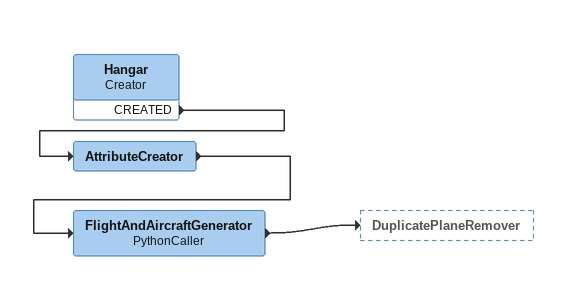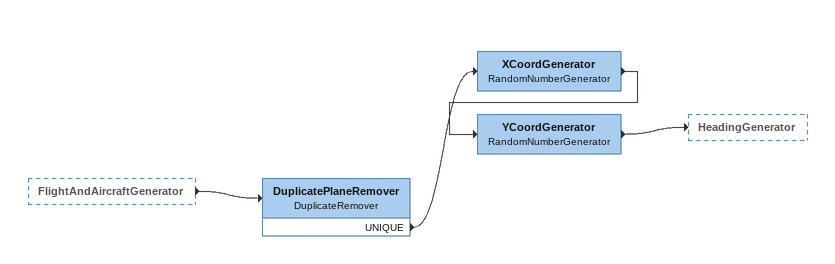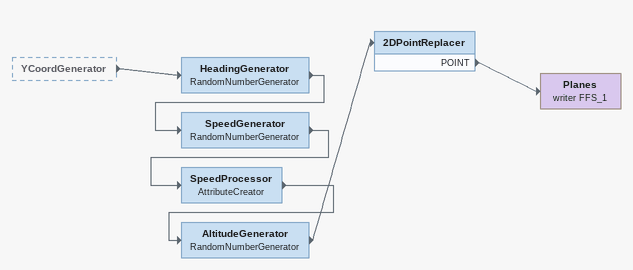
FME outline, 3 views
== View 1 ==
Hangar: Creator
    CREATED -> AttributeCreator
AttributeCreator
    -> FlightAndAircraftGenerator
FlightAndAircraftGenerator: PythonCaller
    -> DuplicatePlaneRemover

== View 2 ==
FlightAndAircraftGenerator [outside]
    -> DuplicatePlaneRemover
DuplicatePlaneRemover: DuplicateRemover
    UNIQUE -> XCoordGenerator
XCoordGenerator: RandomNumberGenerator
    -> YCoordGenerator
YCoordGenerator: RandomNumberGenerator
    -> HeadingGenerator

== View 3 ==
YCoordGenerator [outside]
    -> HeadingGenerator
HeadingGenerator: RandomNumberGenerator
    -> SpeedGenerator
SpeedGenerator: RandomNumberGenerator
    -> SpeedProcessor
SpeedProcessor: AttributeCreator
    -> AltitudeGenerator
AltitudeGenerator: RandomNumberGenerator
    -> 2DPointReplacer
2DPointReplacer
    POINT -> Planes (writer FFS_1)
Planes (writer FFS_1)
